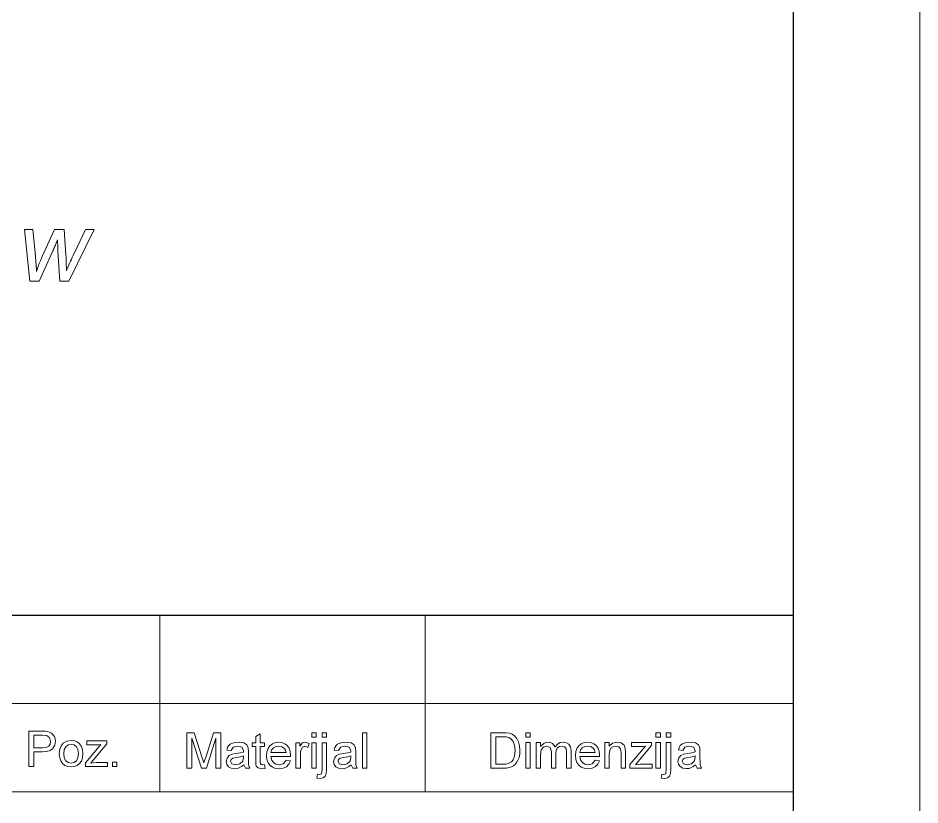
# Model space of a CAD drawing. Extents: x 0 to 420, y 0 to 594.
# Drawn here: x 369.6 to 420, y 50.8 to 94.9 of the extents above; entities that cross this region are included whole.
import ezdxf

# ---------------------------------------------------------------- set-up
doc = ezdxf.new("R2010")
doc.units = 0

msp = doc.modelspace()

# ---------------------------------------------------------------- linework, layer by layer
at = {"lineweight": 13}
for p, q in [((420.043, 0), (420.043, 594)), ((201.425, 56.52), (412.971, 56.52)), ((412.971, 51.57), (201.425, 51.57))]:
    msp.add_line(p, q, dxfattribs=at)
at = {"color": 3, "lineweight": 30}
for p, q in [((412.971, 7.07), (412.971, 586.929)), ((201.425, 61.47), (412.971, 61.47))]:
    msp.add_line(p, q, dxfattribs=at)
at = {"lineweight": 13, "ltscale": 0.2475}
for p, q in [((377.488, 61.47), (377.488, 51.57)), ((392.338, 61.47), (392.338, 51.57))]:
    msp.add_line(p, q, dxfattribs=at)
at = {"lineweight": 13}
for points in [[(370.22, 80.175), (369.917, 83.072), (370.392, 83.072), (370.523, 81.771), (370.575, 81.04), (370.576, 81.022), (370.577, 81), (370.579, 80.975), (370.58, 80.947), (370.582, 80.916), (370.583, 80.881), (370.585, 80.843), (370.587, 80.802), (370.589, 80.757), (370.591, 80.709), (370.607, 80.764), (370.623, 80.816), (370.638, 80.865), (370.653, 80.911), (370.667, 80.955), (370.681, 80.997), (370.694, 81.036), (370.706, 81.072), (370.719, 81.105), (370.73, 81.136), (370.743, 81.167), (370.756, 81.201), (370.771, 81.237), (370.787, 81.276), (370.805, 81.317), (370.824, 81.361), (370.844, 81.407), (370.866, 81.456), (370.889, 81.507), (370.913, 81.561), (371.603, 83.072), (372.141, 83.072), (372.236, 81.623), (372.241, 81.555), (372.245, 81.483), (372.248, 81.406), (372.251, 81.324), (372.254, 81.238), (372.257, 81.148), (372.259, 81.053), (372.261, 80.954), (372.263, 80.85), (372.264, 80.742), (372.293, 80.818), (372.325, 80.9), (372.361, 80.987), (372.4, 81.08), (372.443, 81.179), (372.489, 81.283), (372.539, 81.393), (372.592, 81.509), (372.649, 81.63), (372.709, 81.757), (373.331, 83.072), (373.824, 83.072), (372.408, 80.175), (371.895, 80.175), (371.786, 81.875), (371.784, 81.909), (371.782, 81.95), (371.78, 81.996), (371.778, 82.049), (371.777, 82.108), (371.775, 82.172), (371.774, 82.243), (371.772, 82.32), (371.771, 82.402), (371.77, 82.491), (371.747, 82.432), (371.724, 82.373), (371.699, 82.312), (371.674, 82.25), (371.648, 82.188), (371.621, 82.124), (371.593, 82.06), (371.565, 81.994), (371.535, 81.928), (371.505, 81.861), (370.739, 80.175)], [(370.163, 52.996), (370.163, 54.975), (370.897, 54.975), (371.067, 54.971), (371.192, 54.957), (371.324, 54.922), (371.432, 54.866), (371.588, 54.678), (371.632, 54.552), (371.647, 54.413), (371.608, 54.184), (371.492, 53.993), (371.36, 53.897), (371.173, 53.84), (370.93, 53.821), (370.438, 53.821), (370.438, 52.996)], [(370.438, 54.041), (370.927, 54.041), (371.134, 54.065), (371.271, 54.136), (371.347, 54.251), (371.372, 54.405), (371.312, 54.62), (371.155, 54.738), (370.921, 54.756), (370.438, 54.756)], [(379.012, 52.898), (379.012, 54.877), (379.42, 54.877), (379.87, 53.485), (379.923, 53.314), (379.96, 53.193), (380.001, 53.326), (380.059, 53.509), (380.504, 54.877), (380.909, 54.877), (380.909, 52.898), (380.634, 52.898), (380.634, 54.575), (380.096, 52.898), (379.821, 52.898), (379.287, 54.575), (379.287, 52.898)], [(383.355, 53.105), (383.382, 52.892), (383.198, 52.871), (382.993, 52.912), (382.89, 53.02), (382.867, 53.123), (382.86, 53.3), (382.86, 54.108), (382.668, 54.108), (382.668, 54.328), (382.86, 54.328), (382.86, 54.681), (383.107, 54.825), (383.107, 54.328), (383.355, 54.328), (383.355, 54.108), (383.107, 54.108), (383.107, 53.285), (383.12, 53.154), (383.163, 53.108), (383.247, 53.091)], [(385.993, 54.63), (385.993, 54.877), (386.241, 54.877), (386.241, 54.63)], [(386.571, 54.63), (386.571, 54.877), (386.818, 54.877), (386.818, 54.63)], [(388.841, 52.898), (388.841, 54.877), (389.088, 54.877), (389.088, 52.898)], [(396.03, 52.903), (396.03, 54.882), (396.706, 54.882), (396.907, 54.875), (397.055, 54.854), (397.211, 54.799), (397.343, 54.712), (397.478, 54.561), (397.575, 54.374), (397.633, 54.153), (397.652, 53.903), (397.639, 53.69), (397.6, 53.504), (397.54, 53.344), (397.466, 53.215), (397.38, 53.113), (397.287, 53.036), (397.18, 52.978), (397.053, 52.937), (396.906, 52.911), (396.738, 52.903)], [(396.305, 53.123), (396.715, 53.123), (396.885, 53.132), (397.013, 53.16), (397.186, 53.265), (397.266, 53.375), (397.326, 53.519), (397.364, 53.696), (397.377, 53.907), (397.352, 54.187), (397.278, 54.393), (397.168, 54.535), (397.038, 54.621), (396.904, 54.652), (396.709, 54.662), (396.305, 54.662)], [(397.982, 54.635), (397.982, 54.882), (398.229, 54.882), (398.229, 54.635)], [(405.265, 54.635), (405.265, 54.882), (405.513, 54.882), (405.513, 54.635)], [(405.843, 54.635), (405.843, 54.882), (406.09, 54.882), (406.09, 54.635)], [(371.867, 53.711), (371.891, 53.951), (371.964, 54.146), (372.084, 54.296), (372.286, 54.414), (372.528, 54.453), (372.709, 54.432), (372.868, 54.368), (373.002, 54.261), (373.105, 54.117), (373.166, 53.94), (373.186, 53.731), (373.166, 53.486), (373.105, 53.3), (373.005, 53.16), (372.868, 53.056), (372.705, 52.991), (372.528, 52.969), (372.343, 52.99), (372.184, 53.054), (372.049, 53.16), (371.948, 53.306), (371.887, 53.49)], [(372.115, 53.712), (372.144, 53.482), (372.232, 53.319), (372.365, 53.221), (372.528, 53.189), (372.689, 53.222), (372.822, 53.32), (372.91, 53.485), (372.939, 53.719), (372.91, 53.942), (372.821, 54.103), (372.689, 54.201), (372.528, 54.233), (372.365, 54.201), (372.232, 54.104), (372.144, 53.941)], [(373.324, 52.996), (373.324, 53.203), (374.193, 54.233), (374.059, 54.213), (373.942, 54.206), (373.406, 54.206), (373.406, 54.426), (374.533, 54.426), (374.533, 54.262), (373.77, 53.357), (373.628, 53.189), (373.78, 53.209), (373.923, 53.216), (374.561, 53.216), (374.561, 52.996)], [(382.2, 53.091), (382.066, 52.988), (381.941, 52.921), (381.816, 52.883), (381.682, 52.871), (381.482, 52.9), (381.333, 52.985), (381.241, 53.116), (381.211, 53.278), (381.257, 53.469), (381.378, 53.607), (381.546, 53.687), (381.754, 53.723), (382, 53.761), (382.172, 53.805), (382.173, 53.864), (382.107, 54.059), (381.997, 54.116), (381.843, 54.135), (381.601, 54.081), (381.486, 53.888), (381.238, 53.915), (381.282, 54.053), (381.346, 54.161), (381.437, 54.244), (381.562, 54.305), (381.714, 54.343), (381.889, 54.355), (382.057, 54.344), (382.19, 54.312), (382.359, 54.202), (382.436, 54.035), (382.448, 53.818), (382.448, 53.511), (382.452, 53.245), (382.464, 53.09), (382.53, 52.898), (382.283, 52.898)], [(384.561, 53.338), (384.804, 53.311), (384.717, 53.125), (384.579, 52.986), (384.393, 52.9), (384.161, 52.871), (383.962, 52.892), (383.793, 52.956), (383.653, 53.063), (383.548, 53.208), (383.486, 53.387), (383.465, 53.601), (383.486, 53.822), (383.549, 54.007), (383.655, 54.157), (383.794, 54.267), (383.958, 54.333), (384.147, 54.355), (384.331, 54.334), (384.49, 54.27), (384.626, 54.163), (384.729, 54.017), (384.791, 53.837), (384.812, 53.622), (384.81, 53.558), (383.712, 53.558), (383.754, 53.358), (383.852, 53.211), (383.993, 53.121), (384.166, 53.091), (384.404, 53.15)], [(383.712, 53.778), (384.564, 53.778), (384.531, 53.915), (384.466, 54.013), (384.325, 54.105), (384.146, 54.135), (383.982, 54.111), (383.847, 54.038), (383.752, 53.924)], [(385.114, 52.898), (385.114, 54.328), (385.334, 54.328), (385.334, 54.137), (385.478, 54.313), (385.623, 54.355), (385.856, 54.287), (385.777, 54.066), (385.614, 54.135), (385.483, 54.087), (385.399, 53.951), (385.371, 53.813), (385.361, 53.662), (385.361, 52.898)], [(385.993, 52.898), (385.993, 54.328), (386.241, 54.328), (386.241, 52.898)], [(386.279, 52.348), (386.325, 52.56), (386.432, 52.541), (386.537, 52.59), (386.571, 52.834), (386.571, 54.328), (386.818, 54.328), (386.818, 52.822), (386.801, 52.599), (386.751, 52.456), (386.636, 52.355), (386.465, 52.321)], [(388.209, 53.091), (388.074, 52.988), (387.949, 52.921), (387.824, 52.883), (387.691, 52.871), (387.49, 52.9), (387.341, 52.985), (387.25, 53.116), (387.219, 53.278), (387.265, 53.469), (387.386, 53.607), (387.555, 53.687), (387.762, 53.723), (388.009, 53.761), (388.18, 53.805), (388.181, 53.864), (388.115, 54.059), (388.005, 54.116), (387.851, 54.135), (387.609, 54.081), (387.494, 53.888), (387.247, 53.915), (387.29, 54.053), (387.354, 54.161), (387.445, 54.244), (387.57, 54.305), (387.723, 54.343), (387.898, 54.355), (388.065, 54.344), (388.198, 54.312), (388.368, 54.202), (388.444, 54.035), (388.456, 53.818), (388.456, 53.511), (388.46, 53.245), (388.473, 53.09), (388.538, 52.898), (388.291, 52.898)], [(397.982, 52.903), (397.982, 54.332), (398.229, 54.332), (398.229, 52.903)], [(398.559, 52.903), (398.559, 54.332), (398.806, 54.332), (398.806, 54.117), (398.98, 54.293), (399.096, 54.343), (399.227, 54.36), (399.368, 54.343), (399.48, 54.291), (399.62, 54.1), (399.745, 54.244), (399.894, 54.331), (400.065, 54.36), (400.255, 54.33), (400.395, 54.242), (400.482, 54.093), (400.51, 53.881), (400.51, 52.903), (400.263, 52.903), (400.263, 53.793), (400.239, 53.999), (400.154, 54.101), (400.008, 54.14), (399.87, 54.115), (399.758, 54.041), (399.683, 53.912), (399.658, 53.724), (399.658, 52.903), (399.411, 52.903), (399.411, 53.821), (399.352, 54.06), (399.159, 54.14), (398.97, 54.087), (398.845, 53.931), (398.816, 53.806), (398.806, 53.636), (398.806, 52.903)], [(401.854, 53.343), (402.097, 53.315), (402.01, 53.13), (401.872, 52.991), (401.686, 52.904), (401.454, 52.875), (401.255, 52.897), (401.086, 52.961), (400.946, 53.067), (400.841, 53.213), (400.779, 53.392), (400.758, 53.606), (400.779, 53.827), (400.842, 54.012), (400.948, 54.162), (401.087, 54.272), (401.251, 54.338), (401.44, 54.36), (401.624, 54.338), (401.783, 54.274), (401.919, 54.167), (402.022, 54.022), (402.084, 53.841), (402.105, 53.626), (402.103, 53.563), (401.005, 53.563), (401.047, 53.363), (401.145, 53.216), (401.286, 53.125), (401.459, 53.095), (401.697, 53.154)], [(401.005, 53.782), (401.857, 53.782), (401.824, 53.92), (401.759, 54.018), (401.618, 54.109), (401.439, 54.14), (401.275, 54.115), (401.14, 54.043), (401.045, 53.929)], [(402.407, 52.903), (402.407, 54.332), (402.654, 54.332), (402.654, 54.129), (402.839, 54.302), (403.091, 54.36), (403.32, 54.313), (403.476, 54.192), (403.548, 54.014), (403.561, 53.779), (403.561, 52.903), (403.314, 52.903), (403.314, 53.762), (403.286, 53.981), (403.189, 54.097), (403.024, 54.14), (402.884, 54.116), (402.764, 54.043), (402.682, 53.902), (402.654, 53.674), (402.654, 52.903)], [(403.809, 52.903), (403.809, 53.11), (404.678, 54.14), (404.544, 54.119), (404.427, 54.112), (403.891, 54.112), (403.891, 54.332), (405.018, 54.332), (405.018, 54.169), (404.255, 53.264), (404.113, 53.095), (404.265, 53.116), (404.408, 53.123), (405.046, 53.123), (405.046, 52.903)], [(405.265, 52.903), (405.265, 54.332), (405.513, 54.332), (405.513, 52.903)], [(405.551, 52.352), (405.597, 52.564), (405.704, 52.546), (405.809, 52.594), (405.843, 52.838), (405.843, 54.332), (406.09, 54.332), (406.09, 52.827), (406.073, 52.604), (406.023, 52.46), (405.908, 52.359), (405.737, 52.326)], [(407.481, 53.095), (407.346, 52.992), (407.221, 52.925), (407.096, 52.888), (406.963, 52.875), (406.762, 52.904), (406.613, 52.99), (406.522, 53.12), (406.491, 53.283), (406.537, 53.473), (406.658, 53.612), (406.827, 53.691), (407.034, 53.727), (407.281, 53.765), (407.452, 53.81), (407.453, 53.869), (407.387, 54.063), (407.277, 54.121), (407.123, 54.14), (406.881, 54.085), (406.766, 53.892), (406.519, 53.92), (406.562, 54.057), (406.626, 54.165), (406.717, 54.248), (406.842, 54.309), (406.995, 54.347), (407.17, 54.36), (407.337, 54.349), (407.47, 54.316), (407.64, 54.206), (407.716, 54.039), (407.728, 53.823), (407.728, 53.516), (407.732, 53.25), (407.745, 53.095), (407.811, 52.903), (407.563, 52.903)], [(382.173, 53.586), (382.013, 53.542), (381.789, 53.505), (381.584, 53.462), (381.491, 53.392), (381.458, 53.291), (381.529, 53.148), (381.737, 53.091), (381.979, 53.149), (382.134, 53.3), (382.172, 53.509)], [(388.181, 53.586), (388.021, 53.542), (387.797, 53.505), (387.592, 53.462), (387.499, 53.392), (387.467, 53.291), (387.538, 53.148), (387.746, 53.091), (387.987, 53.149), (388.142, 53.3), (388.18, 53.509)], [(407.453, 53.59), (407.293, 53.546), (407.069, 53.509), (406.864, 53.466), (406.771, 53.397), (406.739, 53.295), (406.81, 53.152), (407.018, 53.095), (407.259, 53.154), (407.414, 53.304), (407.452, 53.513)], [(374.836, 52.996), (374.836, 53.244), (375.083, 53.244), (375.083, 52.996)]]:
    msp.add_lwpolyline(points, close=True, dxfattribs=at)

doc.saveas('drawing.dxf')
